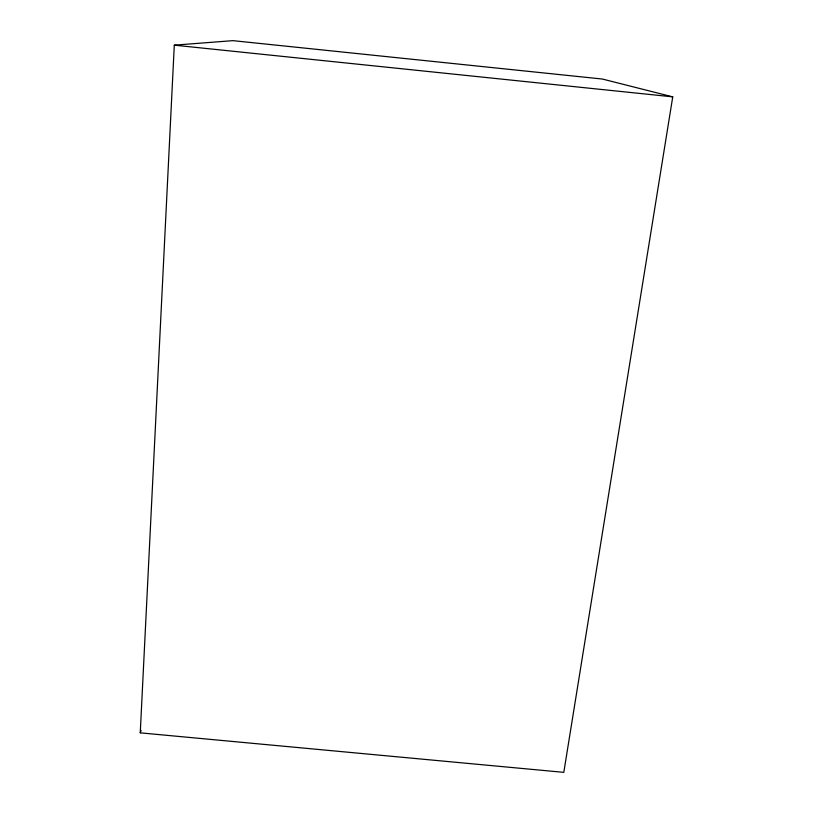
<?xml version="1.0" encoding="UTF-8"?>
<svg xmlns="http://www.w3.org/2000/svg" width="813" height="813" viewBox="0 0 813 813"><rect width="100%" height="100%" fill="white"/><g stroke="black" fill="none" stroke-linecap="round" stroke-linejoin="round"><path stroke-width="1.22" d="M140.253 732.848L174.297 45.162L232.904 40.65L602.352 79.034L672.747 96.859L563.805 772.35L140.253 732.848L141.127 730.47M174.297 45.162L672.747 96.859"/></g></svg>
